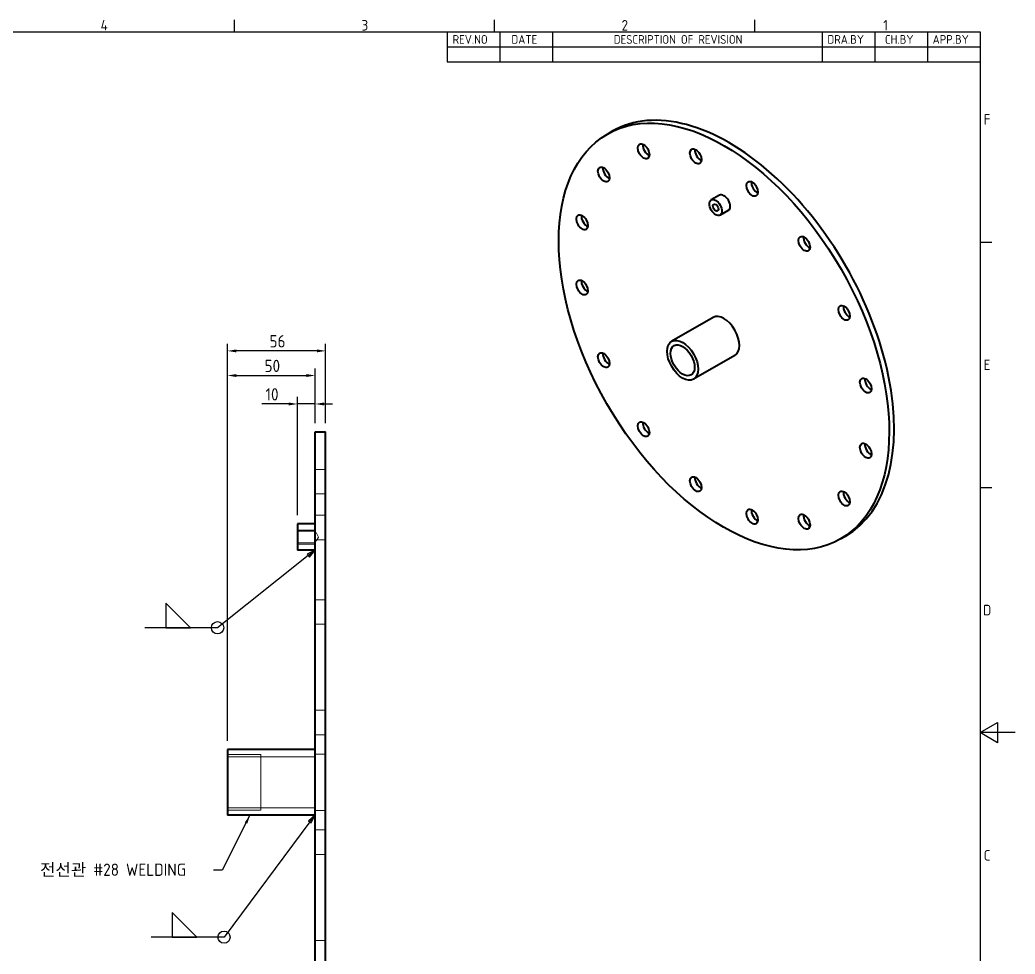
# Model space of a CAD drawing. Header units: millimetres. Extents: x 0 to 1188, y 0 to 840.
# Drawn here: x 620 to 1188, y 294 to 827 of the extents above; entities that cross this region are included whole.
import ezdxf

# ---------------------------------------------------------------- set-up
doc = ezdxf.new("R2010")
doc.units = ezdxf.units.MM
doc.header["$LTSCALE"] = 2
doc.linetypes.add('DASHED', pattern=[0.2067, 0.1654, -0.0413])
doc.layers.get('0').update_dxf_attribs({"color": 3, "lineweight": 25, "true_color": 0x00ff00})
for name, color, linetype, lineweight, true_color in [('가려진 것(ISO)', 2, 'DASHED', 18, 0xffff00), ('가시적인 것(ISO)', 3, 'Continuous', 40, 0x00ff00), ('기호(ISO)', 5, 'Continuous', 25, 0x0000ff), ('치수(ISO)', 2, 'Continuous', 25, 0xffff00)]:
    doc.layers.add(name, color=color, linetype=linetype, lineweight=lineweight, true_color=true_color)
doc.layers.add('경계(ISO)', color=7, linetype='Continuous', lineweight=25)
doc.styles.add('ISO ProportionalPSTEK', font='isocp.shx')
doc.styles.add('문자 텍스트_PSTEK_POSCO', font='isocp.shx')
doc.styles.add('치수 텍스트_PSTEK_POSCO', font='isocp.shx')
doc.dimstyles.new('치수_PSTEK_POSCO', dxfattribs={"dimscale": 2, "dimtxt": 3.5, "dimasz": 2.5, "dimexe": 2, "dimexo": 2.5, "dimgap": 1, "dimtad": 1, "dimrnd": 1e-08, "dimdsep": 46, "dimtxsty": '치수 텍스트_PSTEK_POSCO', "dimcen": 0.09, "dimdle": 10, "dimclrd": 7, "dimclre": 7, "dimclrt": 2, "dimadec": 1, "dimazin": 2, "dimtfac": 1, "dimtmove": 0, "dimatfit": 3, "dimfxl": 1, "dimtolj": 1, "dimlwd": -1, "dimlwe": -1, "dimarcsym": 0})
doc.dimstyles.new('치수_PSTEK_POSCO$7', dxfattribs={"dimscale": 2, "dimtxt": 3.5, "dimasz": 2.5, "dimexe": 2, "dimexo": 2.5, "dimgap": 1, "dimtad": 1, "dimrnd": 1e-08, "dimdsep": 46, "dimtxsty": '치수 텍스트_PSTEK_POSCO', "dimcen": 0.09, "dimdle": 10, "dimclrd": 7, "dimclre": 7, "dimclrt": 2, "dimadec": 1, "dimazin": 2, "dimtfac": 1, "dimtmove": 0, "dimatfit": 3, "dimfxl": 1, "dimtolj": 1, "dimlwd": -1, "dimlwe": -1, "dimarcsym": 0})

# ---------------------------------------------------------------- blocks, each defined once
blk = doc.blocks.new('경계 Default Border')
at = {"layer": '경계(ISO)'}
for p, q in [((371.25, 410), (371.25, 413.4000015258789)), ((445.4999923706055, 410), (445.4999923706055, 413.4000015258789)), ((519.7499847412109, 410), (519.7499847412109, 413.4000015258789)), ((584.0000152587891, 350), (587.400016784668, 350)), ((584.0000152587891, 280), (587.400016784668, 280))]:
    blk.add_line(p, q, dxfattribs=at)
at = {"layer": '경계(ISO)', "flags": 128}
for points in [[(10, 10), (10, 410), (584.0000152587891, 410), (584.0000152587891, 10), (10, 10)], [(594.0000152587891, 210), (584.0000152587891, 210), (589.0000152587891, 212.8867530822754), (589.0000152587891, 207.1132469177246), (584.0000152587891, 210)]]:
    blk.add_lwpolyline(points, dxfattribs=at)
at = {"layer": '경계(ISO)', "color": 2, "true_color": 0xffff00, "char_height": 3.00000011920929, "attachment_point": 7, "style": '문자 텍스트_PSTEK_POSCO'}
for s, insert in [('4', (333.0984701308117, 410.4)), ('3', (407.5435395229536, 410.3713945155963)), ('2', (481.752739416884, 410.3713945155963)), ('1', (556.3610661041481, 410.4)), ('F', (585.0445395201642, 383.4999999403954)), ('E', (585.0445395201642, 313.4713944559917)), ('D', (584.8782702028949, 243.4713944559917)), ('C', (585.0445395201642, 173.4713944559917))]:
    blk.add_mtext(s, dxfattribs=dict(at, insert=insert))
blk = doc.blocks.new('리비전 내역')
at = {"layer": '기호(ISO)'}
for p, q in [((432.0000152587891, 410), (584.0000152587891, 410)), ((432.0000152587891, 410), (432.0000152587891, 405.72)), ((447.0000152587891, 410), (447.0000152587891, 405.72)), ((462.0000152587891, 410), (462.0000152587891, 405.72)), ((539.0000152587891, 410), (539.0000152587891, 405.72)), ((554.0000152587891, 410), (554.0000152587891, 405.72)), ((569.0000152587891, 410), (569.0000152587891, 405.72)), ((584.0000152587891, 410), (584.0000152587891, 405.72)), ((432.0000152587891, 405.72), (584.0000152587891, 405.72)), ((432.0000152587891, 405.72), (432.0000152587891, 401.4400000000001)), ((447.0000152587891, 405.72), (447.0000152587891, 401.4400000000001)), ((462.0000152587891, 405.72), (462.0000152587891, 401.4400000000001)), ((539.0000152587891, 405.72), (539.0000152587891, 401.4400000000001)), ((554.0000152587891, 405.72), (554.0000152587891, 401.4400000000001)), ((569.0000152587891, 405.72), (569.0000152587891, 401.4400000000001)), ((584.0000152587891, 405.72), (584.0000152587891, 401.4400000000001)), ((432.0000152587891, 401.4400000000001), (584.0000152587891, 401.4400000000001))]:
    blk.add_line(p, q, dxfattribs=at)
at = {"layer": '기호(ISO)', "color": 2, "true_color": 0xffff00, "char_height": 2.5, "attachment_point": 7, "style": 'ISO ProportionalPSTEK'}
for s, insert in [('REV.NO', (433.5271309614182, 406.5831824209448)), ('DATE', (450.3142470316257, 406.5831824209448)), ('DESCRIPTION OF REVISION', (479.507035692152, 406.5831824209448)), ('DRA.BY', (540.4757492141094, 406.5831824209448)), ('CH.BY', (556.8643067674008, 406.5831824209448)), ('APP.BY', (570.4777492192294, 406.5831824209448))]:
    blk.add_mtext(s, dxfattribs=dict(at, insert=insert))
blk = doc.blocks.new('*D30')
at = {"layer": 'Defpoints', "color": 0, "transparency": 16777216}
for p in [(788.5882283638412, 607.5881449131381), (788.5882283638412, 591.6234496935494), (778.5882283638412, 539.1234496935494)]:
    blk.add_point(p, dxfattribs=at)
at = {"layer": '치수(ISO)', "color": 7, "transparency": 16777216}
for p, q in [((778.5882283638412, 544.1234496935494), (778.5882283638412, 611.5881449131381)), ((788.5882283638412, 596.6234496935494), (788.5882283638412, 611.5881449131381)), ((773.5882283638412, 607.5881449131381), (758.2827165528175, 607.5881449131381)), ((788.5882283638412, 607.5881449131381), (778.5882283638412, 607.5881449131381)), ((793.5882283638412, 607.5881449131381), (798.5882283638412, 607.5881449131381))]:
    blk.add_line(p, q, dxfattribs=at)
for points in [[(773.5882283638412, 608.4214782464715), (773.5882283638412, 606.7548115798047), (778.5882283638412, 607.5881449131381)], [(793.5882283638412, 608.4214782464715), (793.5882283638412, 606.7548115798047), (788.5882283638412, 607.5881449131381)]]:
    blk.add_solid(points, dxfattribs=at)
at = {"layer": '치수(ISO)', "color": 2, "transparency": 16777216, "insert": (760.2827165528174, 613.0881449131381), "char_height": 7, "attachment_point": 4, "style": '치수 텍스트_PSTEK_POSCO'}
blk.add_mtext('\\A1;10', dxfattribs=at)
blk = doc.blocks.new('*D31')
at = {"layer": 'Defpoints', "color": 0, "transparency": 16777216}
for p in [(788.5882283638412, 623.8299385455014), (788.5882283638412, 591.6234496935494), (738.5882283638412, 410.3734496935494)]:
    blk.add_point(p, dxfattribs=at)
at = {"layer": '치수(ISO)', "color": 7, "transparency": 16777216}
for p, q in [((738.5882283638412, 415.3734496935494), (738.5882283638412, 627.8299385455014)), ((788.5882283638412, 596.6234496935494), (788.5882283638412, 627.8299385455014)), ((743.5882283638412, 623.8299385455014), (783.5882283638412, 623.8299385455014))]:
    blk.add_line(p, q, dxfattribs=at)
for points in [[(743.5882283638412, 624.6632718788347), (743.5882283638412, 622.996605212168), (738.5882283638412, 623.8299385455014)], [(783.5882283638412, 624.6632718788347), (783.5882283638412, 622.996605212168), (788.5882283638412, 623.8299385455014)]]:
    blk.add_solid(points, dxfattribs=at)
at = {"layer": '치수(ISO)', "color": 2, "transparency": 16777216, "insert": (759.7354724583294, 629.3299385455014), "char_height": 7, "attachment_point": 4, "style": '치수 텍스트_PSTEK_POSCO'}
blk.add_mtext('\\A1;50', dxfattribs=at)
blk = doc.blocks.new('*D33')
at = {"layer": 'Defpoints', "color": 0, "transparency": 16777216}
for p in [(738.5882283638412, 637.8840919439809), (794.5882283638412, 591.6234496935494), (738.5882283638412, 410.3734496935494)]:
    blk.add_point(p, dxfattribs=at)
at = {"layer": '치수(ISO)', "color": 7, "transparency": 16777216}
for p, q in [((738.5882283638412, 415.3734496935494), (738.5882283638412, 641.8840919439809)), ((794.5882283638412, 596.6234496935494), (794.5882283638412, 641.8840919439809)), ((789.5882283638412, 637.8840919439809), (743.5882283638412, 637.8840919439809))]:
    blk.add_line(p, q, dxfattribs=at)
for points in [[(743.5882283638412, 638.7174252773143), (743.5882283638412, 637.0507586106476), (738.5882283638412, 637.8840919439809)], [(789.5882283638412, 638.7174252773143), (789.5882283638412, 637.0507586106476), (794.5882283638412, 637.8840919439809)]]:
    blk.add_solid(points, dxfattribs=at)
at = {"layer": '치수(ISO)', "color": 2, "transparency": 16777216, "insert": (762.5646063165971, 643.3840919439809), "char_height": 7, "attachment_point": 4, "style": '치수 텍스트_PSTEK_POSCO'}
blk.add_mtext('\\A1;56', dxfattribs=at)
blk = doc.blocks.new('용접 기호 식별자1')
at = {"layer": '기호(ISO)', "color": 7}
for p, q in [((392.8020675152181, 184.5678977154215), (368.3038584547695, 151.6319664878368)), ((394.2941141819206, 186.5738380795356), (392.4008794423953, 184.866307048762)), ((392.4008794423953, 184.866307048762), (393.2032555880409, 184.269488382081)), ((392.8020675152181, 184.5678977154215), (394.2941141819206, 186.5738380795356)), ((393.2032555880409, 184.269488382081), (394.2941141819206, 186.5738380795356)), ((368.3038584532694, 151.6319664878368), (347.5538586037811, 151.6319664878368))]:
    blk.add_line(p, q, dxfattribs=at)
at = {"layer": '기호(ISO)'}
for p, q in [((360.5538584845718, 151.6319664878368), (353.5538586037811, 158.6319663686275)), ((353.5538586037811, 158.6319663686275), (353.5538586037811, 151.6319664878368)), ((353.5538586037811, 151.6319664878368), (360.5538584845718, 151.6319664878368))]:
    blk.add_line(p, q, dxfattribs=at)
at = {"layer": '기호(ISO)', "color": 7, "flags": 128}
blk.add_lwpolyline([(393.203239440918, 184.2694854736328), (394.2941284179688, 186.5738296508789), (392.4008941650391, 184.8663139343262), (393.203239440918, 184.2694854736328)], dxfattribs=at)
at = {"layer": '기호(ISO)'}
blk.add_circle((368.3038584547695, 151.6319664878368), 1.749999970197678, dxfattribs=at)
at = {"layer": '기호(ISO)', "color": 7}
blk.add_solid([(393.203239440918, 184.2694854736328), (394.2941284179688, 186.5738296508789), (392.4008941650391, 184.8663139343262), (393.203239440918, 184.2694854736328)], dxfattribs=at)
blk = doc.blocks.new('용접 기호 식별자2')
at = {"layer": '기호(ISO)', "color": 7}
for p, q in [((394.2941141819206, 262.065870877263), (392.0261630458916, 260.9012260195553)), ((392.3373621006826, 260.5098756033078), (394.2941141819206, 262.065870877263)), ((392.6485611554737, 260.1185251870602), (394.2941141819206, 262.065870877263)), ((392.3373621006826, 260.5098756033078), (366.4742243442969, 239.9436932522317)), ((392.0261630458916, 260.9012260195553), (392.6485611554737, 260.1185251870602)), ((366.4742243427969, 239.9436932522317), (345.7242244933085, 239.9436932522317))]:
    blk.add_line(p, q, dxfattribs=at)
at = {"layer": '기호(ISO)'}
for p, q in [((358.7242243740992, 239.9436932522317), (351.7242244933085, 246.9436931330224)), ((351.7242244933085, 246.9436931330224), (351.7242244933085, 239.9436932522317)), ((351.7242244933085, 239.9436932522317), (358.7242243740992, 239.9436932522317))]:
    blk.add_line(p, q, dxfattribs=at)
at = {"layer": '기호(ISO)', "color": 7, "flags": 128}
blk.add_lwpolyline([(392.6485443115234, 260.118522644043), (394.2941284179688, 262.0658683776855), (392.0261764526367, 260.9012222290039), (392.6485443115234, 260.118522644043)], dxfattribs=at)
at = {"layer": '기호(ISO)'}
blk.add_circle((366.4742243442969, 239.9436932522317), 1.749999970197678, dxfattribs=at)
at = {"layer": '기호(ISO)', "color": 7}
blk.add_solid([(392.6485443115234, 260.118522644043), (394.2941284179688, 262.0658683776855), (392.0261764526367, 260.9012222290039), (392.6485443115234, 260.118522644043)], dxfattribs=at)

msp = doc.modelspace()

# ---------------------------------------------------------------- linework, layer by layer
at = {"layer": '가려진 것(ISO)'}
for p, q in [((794.5882283638514, 570.260873764115), (788.5882283638513, 570.260873764115)), ((794.5882283638514, 556.260873764115), (788.5882283638513, 556.260873764115)), ((794.58822836387, 544.130631846495), (788.58822836387, 544.130631846495)), ((788.5882283638412, 535.6234496935494), (778.5882283638412, 535.6234496935494)), ((788.5882283638412, 534.9469496935494), (778.5882283638412, 534.9469496935494)), ((790.5851886311792, 531.6234496935494), (788.5882283638412, 534.9469496935494)), ((788.5882283638412, 528.2999496935495), (778.5882283638412, 528.2999496935495)), ((790.5851886311792, 531.6234496935494), (788.5882283638412, 528.2999496935495)), ((794.58822836387, 530.130631846495), (788.58822836387, 530.130631846495)), ((778.5882283638412, 527.6234496935494), (788.5882283638412, 527.6234496935494)), ((794.5882283638844, 495.84824047198), (788.5882283638844, 495.84824047198)), ((794.5882283638844, 481.84824047198), (788.5882283638844, 481.84824047198)), ((794.5882283638922, 432.7642560463721), (788.5882283638921, 432.7642560463721)), ((794.5882283638922, 418.7642560463721), (788.5882283638921, 418.7642560463721)), ((757.5882283638413, 407.6024496935495), (738.5882283638412, 407.6024496935495)), ((788.5882283638412, 406.1234496935495), (738.5882283638412, 406.1234496935495)), ((757.5882283638413, 375.6444496935495), (757.5882283638413, 407.6024496935495)), ((788.5882283638412, 407.6234496935495), (794.5882283638412, 407.6234496935495)), ((788.5882283638412, 377.1234496935494), (738.5882283638412, 377.1234496935494)), ((738.5882283638412, 375.6444496935495), (757.5882283638413, 375.6444496935495)), ((788.5882283638412, 375.6234496935494), (794.5882283638412, 375.6234496935494)), ((794.5882283638922, 364.482643340727), (788.5882283638921, 364.482643340727)), ((794.5882283638922, 350.482643340727), (788.5882283638921, 350.482643340727)), ((794.5882283638844, 301.398658915119), (788.5882283638844, 301.398658915119))]:
    msp.add_line(p, q, dxfattribs=at)
at = {"layer": '가시적인 것(ISO)'}
for p, q in [((955.3341887523356, 761.64777806741), (958.1626158770814, 763.2765609225795)), ((1019.376655905668, 726.7406354140828), (1014.662610697758, 724.0259973221337)), ((1024.366978021512, 718.0748010526311), (1019.652932813602, 715.3601629606818)), ((1015.633914318785, 656.9356128665346), (992.0636882792365, 643.3624224067881)), ((1028.109719608395, 635.2710269629052), (1004.539493568847, 621.6978365031588)), ((788.5882283638412, 191.6234496935494), (788.5882283638412, 591.6234496935494)), ((788.5882283638412, 591.6234496935494), (794.5882283638412, 591.6234496935494)), ((794.5882283638412, 191.6234496935494), (794.5882283638412, 591.6234496935494)), ((778.5882283638412, 539.1234496935494), (778.5882283638412, 524.1234496935494)), ((788.5882283638412, 539.1234496935494), (778.5882283638412, 539.1234496935494)), ((1088.409445174844, 530.55886176203), (1091.237872299589, 532.1876446171996)), ((788.5882283638412, 524.1234496935494), (778.5882283638412, 524.1234496935494)), ((738.5882283638412, 410.3734496935494), (738.5882283638412, 372.8734496935494)), ((788.5882283638412, 410.3734496935494), (738.5882283638412, 410.3734496935494)), ((788.5882283638412, 372.8734496935494), (738.5882283638412, 372.8734496935494))]:
    msp.add_line(p, q, dxfattribs=at)
for centre, major_axis, ratio in [((1021.87181696359, 646.1033199147199), (-66.53762821125399, 115.54445815269), 0.5780931159158106), ((976.0396110576685, 751.8023175763251), (-2.32881698739389, 4.044056035344151), 0.5780931159158104), ((1005.777686505416, 748.9191016324212), (-2.32881698739389, 4.044056035344151), 0.5780931159158104), ((953.2790734891169, 738.5938192900495), (-2.32881698739389, 4.044056035344151), 0.5780931159158104), ((1037.965947421764, 730.3831149493794), (-2.32881698739389, 4.044056035344151), 0.5780931159158104), ((1017.15777175568, 719.6930801414077), (-2.495161057922282, 4.332917180725723), 0.5780931159158105), ((1017.15777175568, 719.6930801414077), (-1.105689036800513, 1.920060033352326), 0.5780931159158104), ((940.9611593197856, 711.3044809023447), (-2.32881698739389, 4.044056035344151), 0.5780931159158104), ((1067.704022869511, 699.0162934705552), (-2.32881698739389, 4.044056035344151), 0.5780931159158104), ((940.9611593197856, 674.0888568042701), (-2.32881698739389, 4.044056035344151), 0.5780931159158104), ((1090.464560438063, 659.593951425155), (-2.32881698739389, 4.044056035344151), 0.5780931159158104), ((998.3015909240416, 632.5301294549735), (-6.237902644805708, 10.83229295181431), 0.5780931159158105), ((998.3015909240416, 632.5301294549735), (-4.823978045315913, 8.376973216070024), 0.5780931159158106), ((953.2790734891169, 632.6126884042851), (-2.32881698739389, 4.044056035344151), 0.5780931159158104), ((1102.782474607394, 618.11778302517), (-2.32881698739389, 4.044056035344151), 0.5780931159158104), ((976.0396110576686, 593.1903463588847), (-2.32881698739389, 4.044056035344151), 0.5780931159158104), ((1102.782474607394, 580.9021589270952), (-2.32881698739389, 4.044056035344151), 0.5780931159158104), ((1005.777686505416, 561.8235248800604), (-2.32881698739389, 4.044056035344151), 0.5780931159158104), ((1090.464560438063, 553.6128205393903), (-2.32881698739389, 4.044056035344151), 0.5780931159158104), ((1037.965947421764, 543.2875381970188), (-2.32881698739389, 4.044056035344151), 0.5780931159158104), ((1067.704022869511, 540.4043222531147), (-2.32881698739389, 4.044056035344151), 0.5780931159158104)]:
    msp.add_ellipse(centre, major_axis=major_axis, ratio=ratio, dxfattribs=at)
for centre, major_axis, ratio, start_param, end_param in [((1024.700244088335, 647.7321027698895), (-66.53762821125402, 115.5444581526899), 0.5780931159158104, 3.14159265358979, 6.283185307179584), ((978.8680381824142, 753.4311004314948), (2.328816987394132, -4.044056035344012), 0.5780931159158104, 3.791261710161372, 5.633516250607364), ((1008.606113630161, 750.5478844875909), (2.328816987394133, -4.044056035344015), 0.5780931159158105, 3.791261710161372, 5.633516250607364), ((956.1075006138626, 740.2226021452191), (2.328816987394133, -4.044056035344013), 0.5780931159158105, 3.791261710161372, 5.633516250607364), ((1040.79437454651, 732.0118978045491), (2.328816987394146, -4.044056035344034), 0.5780931159158106, 3.791261710161336, 5.633516250607364), ((1021.87181696359, 722.4077182333571), (-2.495161057922028, 4.332917180725873), 0.5780931159158105, 3.141592653589781, 6.283185307179574), ((943.7895864445313, 712.9332637575142), (2.328816987394127, -4.044056035344004), 0.5780931159158105, 3.791261710161372, 5.633516250607364), ((1070.532449994256, 700.6450763257249), (2.328816987394132, -4.044056035344012), 0.5780931159158104, 3.791261710161372, 5.633516250607364), ((943.7895864445313, 675.7176396594396), (2.328816987394127, -4.044056035344004), 0.5780931159158105, 3.791261710161372, 5.633516250607364), ((1021.87181696359, 646.1033199147199), (-6.237902644805063, 10.83229295181468), 0.5780931159158104, 3.141592668490947, 6.283185307179584), ((1093.292987562808, 661.2227342803244), (2.328816987394133, -4.044056035344013), 0.5780931159158105, 3.791261710161372, 5.633516250607364), ((956.1075006138626, 634.2414712594547), (2.328816987394133, -4.044056035344013), 0.5780931159158105, 3.791261710161354, 5.633516250607364), ((1105.610901732139, 619.7465658803394), (2.328816987394117, -4.044056035343988), 0.5780931159158105, 3.791261710161354, 5.633516250607362), ((978.8680381824144, 594.8191292140542), (2.328816987394132, -4.044056035344012), 0.5780931159158104, 3.791261710161354, 5.633516250607364), ((1105.610901732139, 582.5309417822648), (2.328816987394127, -4.044056035344004), 0.5780931159158105, 3.791261710161354, 5.633516250607364), ((1008.606113630161, 563.4523077352301), (2.328816987394135, -4.044056035344018), 0.5780931159158105, 3.791261710161354, 5.633516250607364), ((1093.292987562808, 555.24160339456), (2.328816987394133, -4.044056035344013), 0.5780931159158105, 3.791261710161354, 5.633516250607364), ((1040.79437454651, 544.9163210521883), (2.328816987394135, -4.044056035344018), 0.5780931159158105, 3.791261710161354, 5.633516250607364), ((1070.532449994257, 542.0331051082844), (2.328816987394132, -4.044056035344012), 0.5780931159158104, 3.791261710161354, 5.633516250607364)]:
    msp.add_ellipse(centre, major_axis=major_axis, ratio=ratio, start_param=start_param, end_param=end_param, dxfattribs=at)

# ---------------------------------------------------------------- block references
at = {"xscale": 2, "yscale": 2, "zscale": 2}
msp.add_blockref('경계 Default Border', (0, 0), dxfattribs=at)
at = {"layer": '기호(ISO)', "xscale": 2, "yscale": 2, "zscale": 2}
for name in ['리비전 내역', '용접 기호 식별자2', '용접 기호 식별자1']:
    msp.add_blockref(name, (0, 0), dxfattribs=at)

# ---------------------------------------------------------------- texts
at = {"layer": '기호(ISO)', "color": 2, "true_color": 0xffff00, "insert": (631.6558584366048, 341.472813929889), "char_height": 6.99999988079071, "width": 96.9904613494873, "attachment_point": 4, "style": '치수 텍스트_PSTEK_POSCO'}
msp.add_mtext('{\\fISOCP|b0|i0;\\H7.0000;전선관 #28 WELDING}', dxfattribs=at)

# ---------------------------------------------------------------- dimensions: what is measured, and where the dimension line sits
at = {"layer": '치수(ISO)', "color": 7}
dim = msp.add_linear_dim(base=(738.5882283638412, 637.8840919439809), p1=(794.5882283638412, 591.6234496935494), p2=(738.5882283638412, 410.3734496935494), dimstyle='치수_PSTEK_POSCO', override={"dimdec": 2, "dimtp": 0, "dimtm": -0, "dimtdec": 2, "dimtofl": 0, "dimatfit": 1}, dxfattribs=at)
dim.commit()
dim.dimension.update_dxf_attribs({"geometry": '*D33', "text_midpoint": (766.5882283638412, 637.8840919439809), "dimtype": 160})
for base, p1, override, picture, middle in [((788.5882283638412, 623.8299385455014), (738.5882283638412, 410.3734496935494), {"dimdec": 2, "dimtp": 0, "dimtm": -0, "dimtdec": 2, "dimtofl": 0, "dimatfit": 1}, '*D31', (763.5882283638412, 623.8299385455014)), ((788.5882283638412, 607.5881449131381), (778.5882283638412, 539.1234496935494), {"dimdec": 2, "dimtp": 0, "dimtm": -0, "dimtdec": 2, "dimtofl": 1, "dimatfit": 1}, '*D30', (763.4354724583293, 607.5881449131381))]:
    dim = msp.add_linear_dim(base=base, p1=p1, p2=(788.5882283638412, 591.6234496935494), angle=180, dimstyle='치수_PSTEK_POSCO', override=override, dxfattribs=at)
    dim.commit()
    dim.dimension.update_dxf_attribs({"geometry": picture, "text_midpoint": middle, "dimtype": 160})

# ---------------------------------------------------------------- leaders
at = {"layer": '기호(ISO)', "color": 7, "annotation_type": 0, "has_hookline": 1, "hookline_direction": 1, "text_width": 91.07799953711219}
msp.add_leader([(751.4217595808178, 372.8734496935494), (735.6463197860921, 341.472813929889), (730.6463197860921, 341.472813929889)], dimstyle='치수_PSTEK_POSCO$7', override={"dimtad": 0}, dxfattribs=at)

doc.saveas('drawing.dxf')
